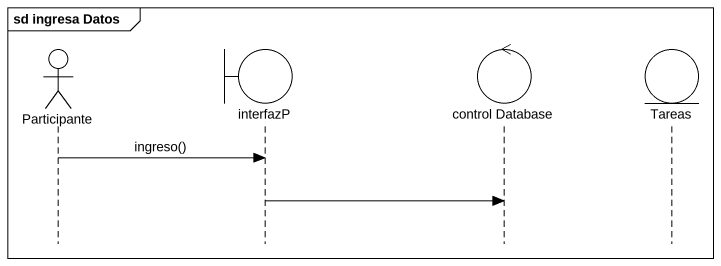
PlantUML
@startuml
mainframe sd ingresa Datos
hide footbox
actor Participante
boundary interfazP
control "control Database" as control_Database
entity Tareas

Participante -> interfazP : ingreso()
interfazP -> control_Database
@enduml
